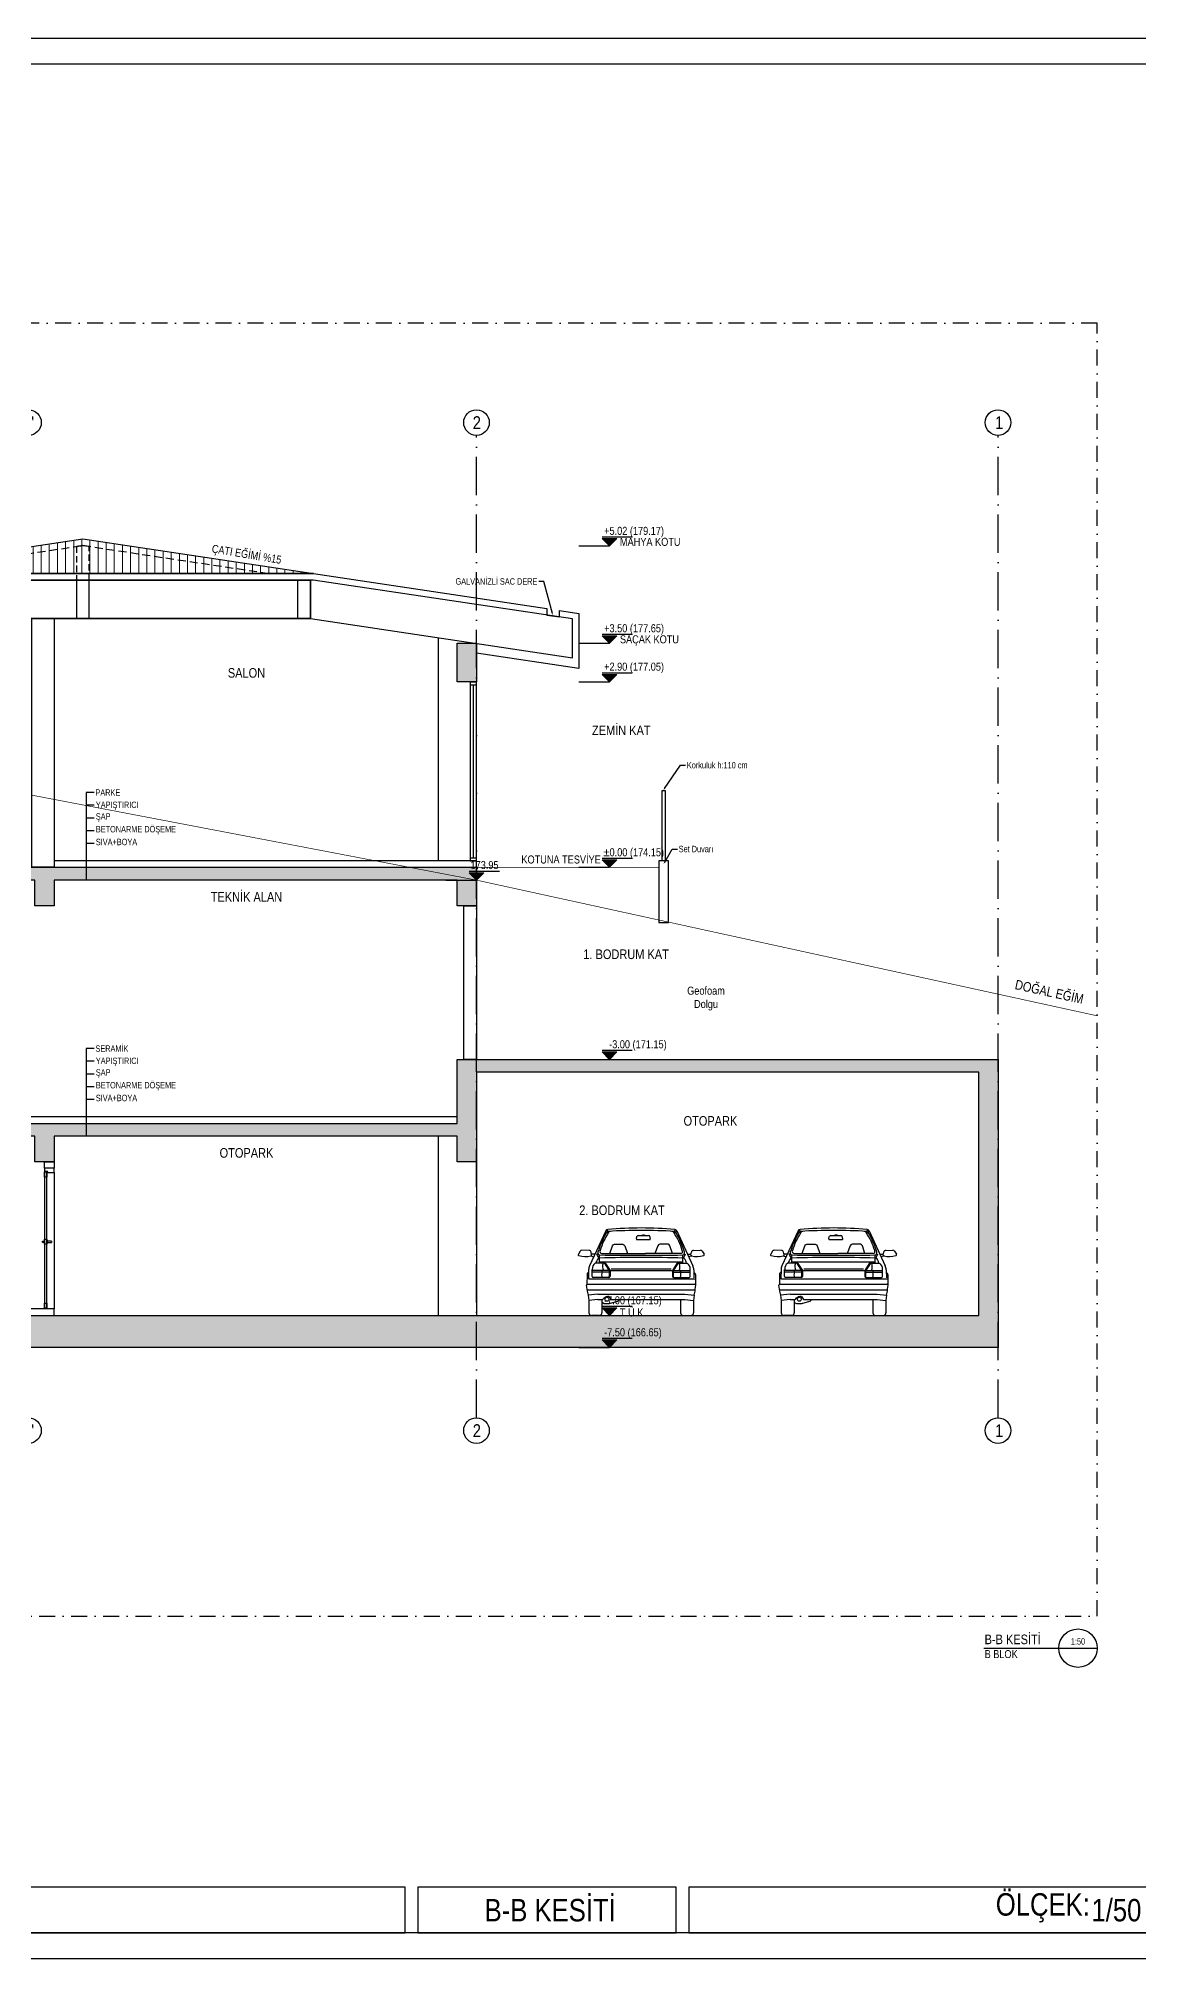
# Model space of a CAD drawing. Header units: millimetres. Extents: x 82776 to 137242, y 11666 to 27998.
# Drawn here: x 114042 to 115761, y 20553 to 23554 of the extents above; entities that cross this region are included whole.
import ezdxf
from ezdxf import colors
from ezdxf.entities.mleader import LeaderData, LeaderLine
from ezdxf.enums import TextEntityAlignment as Align
from ezdxf.math import Vec2, Vec3

# ---------------------------------------------------------------- set-up
doc = ezdxf.new("R2010")
doc.units = ezdxf.units.MM
for name, pattern in [('( Hidden )', [0.375, 0.25, -0.125]), ('ACAD_ISO10W100', [18, 12, -3, 0, -3]), ('DASHDOT', [1, 0.5, -0.25, 0, -0.25]), ('DASHED', [15, 10, -5])]:
    doc.linetypes.add(name, pattern=pattern)
for name, color, linetype in [('0_IFC_Concrete Trace', 253, '( Hidden )'), ('0_IFC_Elevation_3', 21, 'Continuous'), ('0_IFC_Elevation_4', 11, 'Continuous'), ('0_IFC_Elevation_5', 252, 'Continuous'), ('0_IFC_Grid', 14, 'ACAD_ISO10W100'), ('0_IFC_Grid_Text_100', 14, 'Continuous'), ('0_IFC_Hatch', 250, 'Continuous'), ('0_IFC_Hatch_Structure', 251, 'Continuous'), ('0_IFC_Legend_Text', 7, 'Continuous'), ('0_IFC_Legend_Viewport', 7, 'Continuous'), ('0_IFC_Notation_Level_50', 160, 'Continuous'), ('0_IFC_Notation_Section_50', 10, 'Continuous'), ('0_IFC_Room_Text(No)_50', 12, 'Continuous'), ('0_IFC_Steelsection', 20, 'Continuous'), ('0_IFC_Text_Explanation_100', 231, 'Continuous'), ('0_IFC_Text_Explanation_50', 231, 'Continuous'), ('1_IFC_Concrete_Section', 50, 'Continuous'), ('1_IFC_Door', 83, 'Continuous'), ('2_IFC_Handrail', 181, 'Continuous'), ('2_IFC_Wall', 130, 'Continuous'), ('3_IFC_Window', 136, 'Continuous'), ('4_IFC_Adhesive', 135, 'Continuous'), ('4_IFC_Floor_Cladding', 143, 'Continuous'), ('4_IFC_Kaplama', 55, 'Continuous'), ('6_IFC_Car', 253, 'Continuous'), ('7_IFC_Landscape', 45, 'Continuous')]:
    doc.layers.add(name, color=color, linetype=linetype)
doc.styles.add('IFC_TEXT', font='ARIALN.TTF')
doc.styles.add('MARITZA_A1-A2-A3  BLOK_231117$0$IFC_TEXT', font='ARIALN.TTF')

# ---------------------------------------------------------------- blocks, each defined once
blk = doc.blocks.new('*U120')
at = {"layer": '0_IFC_Text_Explanation_100'}
blk.add_lwpolyline([(-177.2, 0), (0, 0)], dxfattribs=at)
blk.add_circle((-30, 0), 30, dxfattribs=at)
at = {"layer": '0_IFC_Text_Explanation_100', "style": 'IFC_TEXT'}
for tag, p, height in [('TITLE', (-176, 6.2), 15), ('SHEET_NO', (-176, -15.5), 12.5)]:
    blk.add_attdef(tag, p, '', height=height, dxfattribs=at)
for tag, p in [('SCALE', (-30, 10.6)), ('DRAWING_NO', (-30, -11.3))]:
    blk.add_attdef(tag, text='', height=10, dxfattribs=at).set_placement(p, align=Align.MIDDLE)
blk = doc.blocks.new('*U365')
blk.add_wipeout([(-50, 0), (-50, -10), (230, -10), (230, 0)]).dxf.layer = '3_IFC_Window'
at = {"layer": '3_IFC_Window'}
blk.add_lwpolyline([(-50, 0), (-50, -10), (230, -10), (230, 0)], close=True, dxfattribs=at)
for points in [[(-45, 0), (-45, -10)], [(225, 0), (225, -10)], [(230, 0), (230, -10)], [(225, -5), (-45, -5)]]:
    blk.add_lwpolyline(points, dxfattribs=at)
blk = doc.blocks.new('A$C10C9470F')
at = {"layer": '6_IFC_Car'}
for p, q in [((430, 1322), (178, 775)), ((911, 1194), (918, 1233)), ((938, 1249), (1100, 1249)), ((1127, 1194), (1120, 1233)), ((1540, 1322), (1791, 775)), ((31, 1004), (3, 954)), ((170, 1015), (57, 1016)), ((195, 928), (241, 916)), ((210, 943), (201, 988)), ((261, 956), (207, 957)), ((333, 817), (333, 944)), ((365, 966), (489, 966)), ((489, 966), (918, 966)), ((921, 1183), (1117, 1183)), ((1480, 966), (1051, 966)), ((1604, 966), (1480, 966)), ((1636, 817), (1636, 944)), ((1708, 956), (1762, 957)), ((1774, 928), (1728, 916)), ((1759, 943), (1768, 988)), ((1799, 1015), (1912, 1016)), ((1938, 1004), (1966, 954)), ((138, 639), (137, 484)), ((162, 674), (147, 661)), ((163, 712), (160, 582)), ((220, 608), (220, 716)), ((482, 701), (220, 701)), ((484, 677), (220, 677)), ((402, 814), (263, 814)), ((414, 817), (267, 817)), ((333, 835), (1636, 835)), ((416, 806), (484, 698)), ((428, 809), (497, 701)), ((484, 698), (484, 605)), ((497, 701), (1473, 701)), ((497, 701), (497, 608)), ((517, 725), (1452, 725)), ((1541, 809), (1473, 701)), ((1473, 701), (1473, 608)), ((1554, 806), (1485, 698)), ((1485, 698), (1485, 605)), ((1485, 677), (1749, 677)), ((1487, 701), (1749, 701)), ((1555, 817), (1702, 817)), ((1567, 814), (1707, 814)), ((1749, 608), (1749, 716)), ((1806, 712), (1809, 582)), ((1807, 674), (1822, 661)), ((1831, 639), (1832, 484)), ((140, 410), (131, 470)), ((169, 570), (138, 566)), ((140, 397), (140, 410)), ((140, 397), (1829, 397)), ((147, 488), (1822, 488)), ((304, 333), (156, 314)), ((156, 314), (167, 231)), ((169, 570), (1800, 570)), ((480, 592), (236, 592)), ((304, 333), (1665, 333)), ((1489, 592), (1733, 592)), ((1665, 333), (1813, 314)), ((1800, 570), (1831, 566)), ((1813, 314), (1803, 231)), ((1829, 410), (1838, 470)), ((1829, 397), (1829, 410)), ((304, 249), (167, 231)), ((167, 231), (167, 40)), ((304, 249), (386, 249)), ((371, 249), (371, 40)), ((515, 249), (1665, 249)), ((1598, 249), (1598, 40)), ((1665, 249), (1803, 231)), ((1803, 231), (1803, 40)), ((330, 0), (207, 0)), ((1639, 0), (1762, 0))]:
    blk.add_line(p, q, dxfattribs=at)
for points in [[(445, 1297), (440, 1306), (433, 1326)], [(469, 1311), (462, 1321), (451, 1338)], [(997, 1249), (1002, 1257), (1038, 1257), (1041, 1249)], [(1500, 1311), (1507, 1321), (1518, 1338)], [(1524, 1297), (1529, 1306), (1536, 1326)], [(326, 895), (302, 936), (291, 959)], [(1643, 895), (1667, 936), (1678, 959)], [(408, 180), (381, 193), (373, 198)]]:
    blk.add_lwpolyline(points, dxfattribs=at)
for points in [[(496, 966), (535, 1087, -0.325969), (566, 1110), (696, 1110, -0.316639), (727, 1088), (770, 966)], [(1473, 966), (1434, 1087, 0.325969), (1403, 1110), (1273, 1110, 0.316639), (1243, 1088), (1199, 966)], [(386, 249), (392, 260, -0.238656), (455, 297), (471, 298), (490, 287), (515, 249)], [(646, 249), (628, 231, -0.127468), (593, 211), (501, 185, -0.050425), (485, 182), (458, 180), (412, 180), (408, 180)]]:
    blk.add_lwpolyline(points, format="xyb", dxfattribs=at)
blk.add_circle((449, 252), 30.8, dxfattribs=at)
for centre, radius, start, end in [((1479, 654), 1217, 148.381, 164.221), ((1276, 748), 970, 145.8468, 164.2184), ((463, 1299), 40.5, 92.764, 145.9665), ((471, 1278), 32.4, 91.5924, 154.9122), ((985, -4068), 5433, 84.472, 95.528), ((985, -7931), 9257, 86.8152, 93.1848), ((502, 1279), 32.4, 89.6906, 155.0326), ((938, 1229), 20, 90, 169.375), ((1100, 1229), 20, 10.625, 90), ((1467, 1279), 32.4, 24.9674, 90.3094), ((693, 748), 970, 15.7816, 34.1532), ((1498, 1278), 32.4, 25.0878, 88.4076), ((1506, 1299), 40.5, 34.0335, 87.236), ((491, 654), 1217, 15.779, 31.619), ((12, 946), 12.2, 141.1758, 267.8224), ((117, 1327), 407, 254.9485, 281.3544), ((57, 984), 32.4, 89.33, 141.1758), ((169, 982), 32.4, 10.6387, 89.33), ((198, 940), 12.2, 267.8224, 10.6387), ((338, 976), 32.4, 164.221, 269.8075), ((985, -21462), 22366, 88.3204, 91.6796), ((985, 97154), 96213, 269.61501, 270.38499), ((371, 998), 32.4, 153.257, 259.5465), ((921, 1193), 10, 169.375, 270), ((985, 3795), 2830, 268.66, 271.34), ((1117, 1193), 10, 270, 10.625), ((1598, 998), 32.4, 280.4535, 26.743), ((1631, 976), 32.4, 270.1925, 15.779), ((1771, 940), 12.2, 169.3613, 272.1776), ((1800, 982), 32.4, 90.67, 169.3613), ((1852, 1327), 407, 258.6456, 285.0515), ((1912, 984), 32.4, 38.8242, 90.67), ((1957, 946), 12.2, 272.1776, 38.8242), ((162, 642), 24.3, 127.9929, 186.0391), ((325, 708), 162, 155.301, 178.482), ((337, 723), 117, 126.6685, 183.5256), ((236, 608), 16.2, 180, 270), ((402, 800), 125, 136.7661, 172.3845), ((329, 870), 24.3, 90.8058, 139.5275), ((475, 636), 110, 158.7365, 203.8029), ((382, 687), 14.3, 105.8305, 228.2946), ((516, 762), 137, 157.5871, 206.2266), ((402, 798), 16.2, 32.351, 90), ((414, 800), 16.2, 32.351, 90), ((468, 605), 16.2, 304.8199, 0), ((480, 608), 16.2, 270, 0), ((1489, 608), 16.2, 180, 270), ((1501, 605), 16.2, 180, 235.1801), ((1555, 800), 16.2, 90, 147.649), ((1567, 798), 16.2, 90, 147.649), ((1453, 762), 137, 333.7734, 22.4129), ((1587, 687), 14.3, 311.7054, 74.1695), ((1494, 636), 110, 336.1971, 21.2635), ((1640, 870), 24.3, 40.4725, 89.1942), ((1567, 800), 125, 7.6155, 43.2339), ((1632, 723), 117, 356.4744, 53.3315), ((1733, 608), 16.2, 270, 0), ((1644, 708), 162, 1.518, 24.699), ((1807, 642), 24.3, 353.9609, 52.0071), ((147, 472), 16.2, 90, 186.7112), ((320, 399), 180, 180.5641, 207.9359), ((1649, 399), 180, 332.0641, 359.4359), ((1822, 472), 16.2, 353.2888, 90), ((207, 40), 40.5, 180, 270), ((330, 40), 40.5, 270, 0), ((1639, 40), 40.5, 180, 270), ((1762, 40), 40.5, 270, 0)]:
    blk.add_arc(centre, radius, start, end, dxfattribs=at)
blk = doc.blocks.new('P_FITIL2')
at = {"layer": '4_IFC_Adhesive'}
blk.add_line((0.5, 0), (-0.5, 0), dxfattribs=at)
blk.add_lwpolyline([(-0.6, -0.1), (-0.1, -0.1), (-0.1, -0.3), (-0.1, -0.3), (-0.1, -0.5), (-0.1, -0.5), (-0.1, -0.7), (0.1, -0.7), (0.1, -0.5), (0.1, -0.5), (0.1, -0.3), (0.1, -0.3), (0.1, -0.1), (0.6, -0.1)], dxfattribs=at)
for radius, start, end in [(0.61, 10.3889, 169.6111), (0.51, 24.3157, 155.6843)]:
    blk.add_arc((0, -0.2), radius, start, end, dxfattribs=at)
blk = doc.blocks.new('*U2314')
at = {"layer": '0_IFC_Elevation_5'}
for p, q in [((-10.2, -6.6), (-10.2, -220, 0)), ((-6, -114, 0), (0.5, -114, 0)), ((0.5, -116, 0), (-6, -116, 0)), ((1, -112.5, 0), (0.5, -112.5, 0)), ((0.5, -112.5, 0), (0.5, -117.5, 0)), ((0.5, -117.5, 0), (1, -117.5, 0)), ((4.8, -112.5, 0), (5.3, -112.5, 0)), ((5.3, -117.5, 0), (4.8, -117.5, 0)), ((5.3, -112.5, 0), (5.3, -117.5, 0)), ((8, -114, 0), (5.3, -114, 0)), ((5.3, -116, 0), (8, -116, 0)), ((8, -116, 0), (8, -114, 0))]:
    blk.add_line(p, q, dxfattribs=at)
at = {"layer": '0_IFC_Elevation_5', "elevation": 0}
for points in [[(4.8, -5.2), (4.8, -220)], [(-6, -114), (-6, -116)]]:
    blk.add_lwpolyline(points, dxfattribs=at)
at = {"layer": '1_IFC_Door'}
for p, q in [((1.2, -219, 0), (1.2, -5.7, 0)), ((1.2, -5.9, 0), (4.6, -5.9, 0)), ((4.6, -5.7, 0), (4.6, -219, 0)), ((1.2, -218.8, 0), (4.6, -218.8, 0))]:
    blk.add_line(p, q, dxfattribs=at)
for points in [[(4.8, -5), (-0.5, -5), (-0.5, -5.4), (0.5, -5.4), (0.5, -5.9), (-0.1, -5.9), (-0.1, -6.2), (0.5, -6.2), (0.5, -6.6), (-10.2, -6.6), (-10.2, 0), (4.8, 0)], [(1.2, -5.9), (1.2, -13.9), (4.6, -13.9), (4.6, -5.9)], [(1.2, -111), (1.2, -119), (4.6, -119), (4.6, -111)], [(1.2, -210.8), (1.2, -218.8), (4.6, -218.8), (4.6, -210.8)]]:
    blk.add_lwpolyline(points, close=True, dxfattribs=at)
at = {"layer": '1_IFC_Door', "elevation": 0}
blk.add_lwpolyline([(4.8, -5), (-0.5, -5), (-0.5, -5.4), (4.6, -5.4, 0.414214), (4.8, -5.2), (4.8, -5), (4.8, -5)], format="xyb", dxfattribs=at)
at = {"layer": '1_IFC_Door'}
blk.add_lwpolyline([(4.8, -5.9), (4.8, -218.8, -0.414214), (4.6, -219), (1.2, -219, -0.414214), (1, -218.8), (1, -218.6), (1, -6.1), (1, -5.9, -0.414214), (1.2, -5.7), (4.6, -5.7, -0.414214)], format="xyb", close=True, dxfattribs=at)
at = {"rotation": 270}
blk.add_blockref('P_FITIL2', (0.6, -6, 0), dxfattribs=at)
blk = doc.blocks.new('B_A-A KST_ALTLIK')
at = {"layer": '0_IFC_Hatch', "lineweight": 0, "transparency": 33554687}
h = blk.add_hatch(dxfattribs=at)
h.set_pattern_fill('LINE', color=256, scale=4, angle=90)
h.paths.add_polyline_path([(-615, 1263), (-975.6, 1208.9), (-254.4, 1208.9)])
at = {"layer": '0_IFC_Concrete Trace', "linetype": '( Hidden )', "ltscale": 50}
blk.add_lwpolyline([(-321.8, 1208.9), (-615, 1252.9), (-908.2, 1208.9)], dxfattribs=at)
at = {"layer": '0_IFC_Elevation_3'}
blk.add_lwpolyline([(-615, 1263), (-975.6, 1208.9), (-254.4, 1208.9), (-615, 1263)], dxfattribs=at)
at = {"layer": '0_IFC_Elevation_4'}
blk.add_lwpolyline([(-255.2, 1198.9), (150, 1138.2), (150, 1077.5), (-259.6, 1138.9), (-970.4, 1138.9), (-1380, 1077.5), (-1380, 1138.2), (-974.8, 1198.9)], close=True, dxfattribs=at)
at = {"layer": '0_IFC_Elevation_5'}
for points in [[(-1170, 1109), (-1170, 760)], [(-1170, 330), (-1170, 50)], [(-1230, 290), (-1230, 50)]]:
    blk.add_lwpolyline(points, dxfattribs=at)
at = {"layer": '0_IFC_Steelsection', "linetype": '( Hidden )', "ltscale": 40}
blk.add_lwpolyline([(-625, 1198.9), (-625, 1251.4), (-615, 1252.9), (-605, 1251.4), (-605, 1198.9)], dxfattribs=at)
at = {"layer": '0_IFC_Steelsection'}
for points in [[(-255.2, 1198.9), (-970.4, 1198.9), (-970.4, 1138.9), (-255.2, 1138.9)], [(-950.4, 1138.9), (-970.4, 1138.9), (-970.4, 1198.9), (-950.4, 1198.9)]]:
    blk.add_lwpolyline(points, close=True, dxfattribs=at)
blk.add_lwpolyline([(-605, 1198.9), (-605, 1138.9), (-625, 1138.9), (-625, 1198.9)], dxfattribs=at)
at = {"layer": '2_IFC_Wall'}
for points in [[(-570, 750), (-535, 750), (-535, 1138.9), (-570, 1138.9)], [(-1230, 450), (-1210, 450), (-1210, 690), (-1230, 690)], [(-570, 280), (-555, 280), (-555, 290), (-570, 290)]]:
    blk.add_lwpolyline(points, close=True, dxfattribs=at)
at = {"layer": '4_IFC_Floor_Cladding'}
for points in [[(-1200, 360), (-345, 360)], [(-570, 50), (-570, 60), (-165, 60)]]:
    blk.add_lwpolyline(points, dxfattribs=at)
at = {"layer": '4_IFC_Kaplama', "transparency": 33554687}
blk.add_lwpolyline([(0, 1084.8), (160, 1060.8), (160, 1146.8), (130, 1151.3), (130, 1141.2), (110, 1144.2), (110, 1154.3), (-254.4, 1208.9), (-975.6, 1208.9), (-1340, 1154.3), (-1340, 1144.2), (-1360, 1141.2), (-1360, 1151.3), (-1390, 1146.8), (-1390, 1060.8), (-1230, 1084.8)], dxfattribs=at)
at = {"layer": '7_IFC_Landscape', "const_width": 1}
blk.add_lwpolyline([(-1230, 450), (-2045, 450)], dxfattribs=at)
at = {"xscale": -1.000000000000009, "rotation": 270}
blk.add_blockref('*U365', (-1220, 810), dxfattribs=at)
at = {"rotation": 0.0015381042142978}
blk.add_blockref('*U2314', (-559.8, 280), dxfattribs=at)
at = {"transparency": 33554687, "xscale": -0.1, "yscale": 0.1, "zscale": 0.1}
for p in [(-1689.6, 50), (-1389, 50)]:
    blk.add_blockref('A$C10C9470F', p, dxfattribs=at)
at = {"layer": '0_IFC_Hatch_Structure'}
h = blk.add_hatch(dxfattribs=at)
h.set_pattern_fill('ANSI33', color=256, angle=180)
h.paths.add_polyline_path([(-30, 750), (-30, 50), (-2015, 50), (-2015, 430), (-1230, 430), (-1230, 290), (-1200, 290), (-1200, 330), (-570, 330), (-570, 290), (-540, 290), (-540, 330), (-338, 330), (-338, 350), (-1200, 350), (-1200, 450), (-1230, 450), (-1230, 450), (-2045, 450), (-2045, 0), (0, 0), (0, 750)])
h.paths.add_polyline_path([(-352, 730), (-352, 750), (-1230, 750), (-1230, 690), (-1200, 690), (-1200, 730), (-570, 730), (-570, 690), (-540, 690), (-540, 730)])
h.paths.add_polyline_path([(-1230, 1040), (-1200, 1040), (-1200, 1100), (-1230, 1100)])
h.paths.add_polyline_path([(-30, 1040), (0, 1040), (0, 1100), (-30, 1100)])
at = {"layer": '1_IFC_Concrete_Section'}
for points in [[(-1230, 1040), (-1200, 1040), (-1200, 1100), (-1230, 1100)], [(-30, 750), (-30, 50), (-2015, 50), (-2015, 430), (-1230, 430), (-1230, 290), (-1200, 290), (-1200, 330), (-570, 330), (-570, 290), (-540, 290), (-540, 330), (-338, 330), (-338, 350), (-1200, 350), (-1200, 450), (-1230, 450), (-1230, 450), (-2045, 450), (-2045, 0), (0, 0), (0, 750)], [(-352, 730), (-352, 750), (-1230, 750), (-1230, 690), (-1200, 690), (-1200, 730), (-570, 730), (-570, 690), (-540, 690), (-540, 730)]]:
    blk.add_lwpolyline(points, close=True, dxfattribs=at)
at = {"layer": '4_IFC_Floor_Cladding'}
blk.add_lwpolyline([(-1230, 750), (-1230, 760), (-570, 760)], dxfattribs=at)
blk = doc.blocks.new('0_IFC_ROOM_SEC_50')
at = {"layer": '0_IFC_Room_Text(No)_50', "style": 'IFC_TEXT'}
for tag, height, p in [('ROOM_NAME', 15, (10.2, -26.2)), ('ROOM_NUMBER', 10, (10.2, -7.2))]:
    blk.add_attdef(tag, text='', height=height, dxfattribs=at).set_placement(p, align=Align.MIDDLE_CENTER)
blk = doc.blocks.new('SERAMIK KATMANLASMA')
at = {"layer": '0_IFC_Text_Explanation_50'}
for points in [[(12.5, 0), (0, 0), (0, -136.8)], [(12.5, -19.9), (0, -19.9)], [(12.5, -39.9), (0, -39.9)], [(12.5, -59.8), (0, -59.8)], [(12.5, -79.8), (0, -79.8)]]:
    blk.add_lwpolyline(points, dxfattribs=at)
at = {"layer": '0_IFC_Text_Explanation_50', "char_height": 10, "attachment_point": 1, "rotation": 360, "style": 'MARITZA_A1-A2-A3  BLOK_231117$0$IFC_TEXT'}
for s, width, gutter_width, insert in [('SERAMİK', 243.705, 31.2, (14.6, 5)), ('YAPIŞTIRICI ', 224.862, 62.5, (15.2, -14.1)), ('ŞAP', 224.862, 62.5, (15.2, -32.3)), ('BETONARME DÖŞEME ', 224.862, 62.5, (15.2, -52.2)), ('SIVA+BOYA', 224.862, 62.5, (15.2, -72.2))]:
    blk.add_mtext_dynamic_manual_height_columns(s, width=width, gutter_width=gutter_width, heights=[0], dxfattribs=dict(at, insert=insert))
blk = doc.blocks.new('PARKE KATMANLASMA')
at = {"layer": '0_IFC_Text_Explanation_50'}
for points in [[(12.5, 0), (0, 0), (0, -136.8)], [(12.5, -19.9), (0, -19.9)], [(12.5, -39.9), (0, -39.9)], [(12.5, -59.8), (0, -59.8)], [(12.5, -79.8), (0, -79.8)]]:
    blk.add_lwpolyline(points, dxfattribs=at)
at = {"layer": '0_IFC_Text_Explanation_50', "char_height": 10, "attachment_point": 1, "style": 'MARITZA_A1-A2-A3  BLOK_231117$0$IFC_TEXT'}
for s, width, gutter_width, insert in [('PARKE', 243.705, 31.2, (14.6, 5)), ('YAPIŞTIRICI ', 224.862, 62.5, (15.2, -14.1)), ('ŞAP ', 224.862, 62.5, (15.2, -32.3)), ('BETONARME DÖŞEME ', 224.862, 62.5, (15.2, -52.2)), ('SIVA+BOYA', 224.862, 62.5, (15.2, -72.2))]:
    blk.add_mtext_dynamic_manual_height_columns(s, width=width, gutter_width=gutter_width, heights=[0], dxfattribs=dict(at, insert=insert))
blk = doc.blocks.new('0_IFC_AXIS_TEXT_100')
at = {"layer": '0_IFC_Grid_Text_100'}
blk.add_circle((0, 1000), 1000, dxfattribs=at)
at = {"layer": '0_IFC_Grid_Text_100', "style": 'IFC_TEXT'}
blk.add_attdef('AXIS_NO', text='', height=1000, dxfattribs=at).set_placement((0, 993), align=Align.MIDDLE_CENTER)
blk = doc.blocks.new('B_A-A KST_AKS')
at = {"layer": '0_IFC_Grid', "ltscale": 5}
for points in [[(415, -1663.94703), (415, -128.94703)], [(1230, -1663.94703), (1230, -128.94703)]]:
    blk.add_lwpolyline(points, dxfattribs=at)
ref = blk.add_blockref('0_IFC_AXIS_TEXT_100', (-285, -128.94703), dxfattribs=dict(xscale=0.02, yscale=0.02, zscale=0.02))
ref.add_attrib('AXIS_NO', "3'", dxfattribs={"layer": '0_IFC_Grid_Text_100', "height": 20, "rotation": 360, "style": 'IFC_TEXT'}).set_placement((-284.78172, -109.09271), align=Align.MIDDLE_CENTER)
ref = blk.add_blockref('0_IFC_AXIS_TEXT_100', (415, -128.94703), dxfattribs=dict(xscale=0.02, yscale=0.02, zscale=0.02))
ref.add_attrib('AXIS_NO', '2', dxfattribs={"layer": '0_IFC_Grid_Text_100', "height": 20, "rotation": 360, "style": 'IFC_TEXT'}).set_placement((415.57299, -109.09271), align=Align.MIDDLE_CENTER)
ref = blk.add_blockref('0_IFC_AXIS_TEXT_100', (1230, -128.94703), dxfattribs=dict(xscale=0.02, yscale=0.02, zscale=0.02))
ref.add_attrib('AXIS_NO', '1', dxfattribs={"layer": '0_IFC_Grid_Text_100', "height": 20, "rotation": 360, "style": 'IFC_TEXT'}).set_placement((1231.78718, -109.09271), align=Align.MIDDLE_CENTER)
ref = blk.add_blockref('0_IFC_AXIS_TEXT_100', (-285, -1703.94703, 425.7431), dxfattribs=dict(xscale=0.02, yscale=0.02, zscale=0.02))
ref.add_attrib('AXIS_NO', "3'", dxfattribs={"layer": '0_IFC_Grid_Text_100', "height": 20, "rotation": 360, "style": 'IFC_TEXT'}).set_placement((-284.78172, -1684.09271, 425.7431), align=Align.MIDDLE_CENTER)
ref = blk.add_blockref('0_IFC_AXIS_TEXT_100', (415, -1703.94703, 425.7431), dxfattribs=dict(xscale=0.02, yscale=0.02, zscale=0.02))
ref.add_attrib('AXIS_NO', '2', dxfattribs={"layer": '0_IFC_Grid_Text_100', "height": 20, "rotation": 360, "style": 'IFC_TEXT'}).set_placement((415.57299, -1684.09271, 425.7431), align=Align.MIDDLE_CENTER)
ref = blk.add_blockref('0_IFC_AXIS_TEXT_100', (1230, -1703.94703, 425.7431), dxfattribs=dict(xscale=0.02, yscale=0.02, zscale=0.02))
ref.add_attrib('AXIS_NO', '1', dxfattribs={"layer": '0_IFC_Grid_Text_100', "height": 20, "rotation": 360, "style": 'IFC_TEXT'}).set_placement((1231.78718, -1684.09271, 425.7431), align=Align.MIDDLE_CENTER)
blk = doc.blocks.new('0_IFC_NOT_RUDELEVEL_50_N')
at = {"layer": '0_IFC_Notation_Level_50'}
h = blk.add_hatch(color=256, dxfattribs=at)
h.dxf.hatch_style = 1
h.paths.add_polyline_path([(-201.6, 201.6), (201.6, 201.6), (0, 0)])
for p, q in [((-834.4, 0), (0, 0)), ((-201.6, 246.4), (627.2, 246.4))]:
    blk.add_line(p, q, dxfattribs=at)
blk.add_lwpolyline([(-201.6, 201.6), (201.6, 201.6), (0, 0), (-201.6, 201.6)], dxfattribs=at)
at = {"layer": '0_IFC_Notation_Level_50', "style": 'IFC_TEXT'}
blk.add_attdef('LEVEL', (-201.6, 302.4), '', height=280, dxfattribs=at)
blk = doc.blocks.new('B_B-B KST_DE')
at = {"layer": '0_IFC_Elevation_4', "linetype": 'DASHED', "const_width": 1}
blk.add_lwpolyline([(-2721.5, 1160.7), (-2045, 965), (-815, 730), (-515, 664.4)], dxfattribs=at)
ref = blk.add_blockref('0_IFC_NOT_RUDELEVEL_50_N', (-815, 730, -425.7), dxfattribs=dict(xscale=0.0571428571427681, yscale=0.0571428571427681, zscale=0.0571428571427681))
ref.add_attrib('LEVEL', '173.95', (-824.3, 747.3, -425.7), dxfattribs={"layer": '0_IFC_Notation_Level_50', "height": 12.5, "style": 'IFC_TEXT'})
at = {"layer": '0_IFC_Elevation_4', "linetype": 'DASHED', "ltscale": 3, "insert": (28.6, 574.6, -425.7), "char_height": 15, "attachment_point": 1, "rotation": 347.5826, "style": 'IFC_TEXT'}
blk.add_mtext_dynamic_manual_height_columns('\\pxt4;DOĞAL EĞİM', width=252.297, gutter_width=125, heights=[0], dxfattribs=at)
blk = doc.blocks.new('*U2487')
ref = blk.add_blockref('0_IFC_NOT_RUDELEVEL_50_N', (0, 1402.2), dxfattribs=dict(xscale=0.057142857142768, yscale=0.057142857142768, zscale=0.057142857142768))
ref.add_attrib('LEVEL', '+5.02 (179.17)', (-8.2, 1419.5), dxfattribs={"layer": '0_IFC_Notation_Level_50', "height": 12.5, "style": 'IFC_TEXT'})
ref = blk.add_blockref('0_IFC_NOT_RUDELEVEL_50_N', (0, 1250), dxfattribs=dict(xscale=0.057142857142768, yscale=0.057142857142768, zscale=0.057142857142768))
ref.add_attrib('LEVEL', '+3.50 (177.65)', (-8.2, 1267.3), dxfattribs={"layer": '0_IFC_Notation_Level_50', "height": 12.5, "style": 'IFC_TEXT'})
ref = blk.add_blockref('0_IFC_NOT_RUDELEVEL_50_N', (0, 1190), dxfattribs=dict(xscale=0.057142857142768, yscale=0.057142857142768, zscale=0.057142857142768))
ref.add_attrib('LEVEL', '+2.90 (177.05)', (-8.2, 1207.3), dxfattribs={"layer": '0_IFC_Notation_Level_50', "height": 12.5, "style": 'IFC_TEXT'})
ref = blk.add_blockref('0_IFC_NOT_RUDELEVEL_50_N', (0, 900), dxfattribs=dict(xscale=0.057142857142768, yscale=0.057142857142768, zscale=0.057142857142768))
ref.add_attrib('LEVEL', '%%P0.00 (174.15)', (-9.3, 917.3), dxfattribs={"layer": '0_IFC_Notation_Level_50', "height": 12.5, "style": 'IFC_TEXT'})
ref = blk.add_blockref('0_IFC_NOT_RUDELEVEL_50_N', (0, 500), dxfattribs=dict(xscale=0.057142857142768, yscale=0.057142857142768, zscale=0.057142857142768))
ref.add_attrib('LEVEL', '-4.00 (170.15)', (-8.2, 517.3), dxfattribs={"layer": '0_IFC_Notation_Level_50', "height": 12.5, "style": 'IFC_TEXT'})
ref = blk.add_blockref('0_IFC_NOT_RUDELEVEL_50_N', (0, 200), dxfattribs=dict(xscale=0.057142857142768, yscale=0.057142857142768, zscale=0.057142857142768))
ref.add_attrib('LEVEL', '-7.00 (167.15)', (-8.2, 217.3), dxfattribs={"layer": '0_IFC_Notation_Level_50', "height": 12.5, "style": 'IFC_TEXT'})
ref = blk.add_blockref('0_IFC_NOT_RUDELEVEL_50_N', (0, 150), dxfattribs=dict(xscale=0.057142857142768, yscale=0.057142857142768, zscale=0.057142857142768))
ref.add_attrib('LEVEL', '-7.50 (166.65)', (-8.2, 167.3), dxfattribs={"layer": '0_IFC_Notation_Level_50', "height": 12.5, "style": 'IFC_TEXT'})
at = {"layer": '0_IFC_Notation_Level_50', "char_height": 12.5, "attachment_point": 1, "style": 'IFC_TEXT'}
for s, insert in [('MAHYA KOTU', (16.5, 1414.8)), ('SAÇAK KOTU', (16.5, 1262.5)), ('T.Ü.K.', (16.5, 210.7))]:
    blk.add_mtext_dynamic_manual_height_columns(s, width=128.311, gutter_width=12.5, heights=[0], dxfattribs=dict(at, insert=insert))
at = {"layer": '0_IFC_Text_Explanation_50', "char_height": 15, "attachment_point": 5, "style": 'IFC_TEXT'}
for s, insert in [('\\pxt4;ZEMİN KAT', (18.6, 1114.1)), ('\\pxi-3,l4,t4;1. BODRUM KAT', (18.6, 764.1)), ('\\pxi-0.46999,l1.46999,t1.46999,4;2. BODRUM KAT', (12.2, 364.1))]:
    blk.add_mtext_dynamic_manual_height_columns(s, width=215.825, gutter_width=125, heights=[0], dxfattribs=dict(at, insert=insert))
blk = doc.blocks.new('*U2318')
for points in [[(-3437.5, 0), (-1182.8, 0), (-1182.8, 71.5), (-3437.5, 71.5)], [(-1162.8, 0), (-759.4, 0), (-759.4, 71.5), (-1162.8, 71.5)], [(-739.4, 0), (0, 0), (0, 71.5), (-739.4, 71.5)]]:
    blk.add_lwpolyline(points, close=True)
at = {"layer": '0_IFC_Legend_Viewport', "transparency": 33554687}
blk.add_lwpolyline([(-3437.5, 2920), (0, 2920), (0, 0), (-3437.5, 0)], close=True, dxfattribs=at)
at = {"style": 'IFC_TEXT'}
for tag, p in [('PAFTA', (-2545.8, 17.9)), ('KOT', (-1159.1, 18)), ('OLCEK', (-110.4, 17.9))]:
    blk.add_attdef(tag, p, '', height=35, dxfattribs=at)
at = {"layer": '0_IFC_Legend_Text', "transparency": 33554687, "insert": (-259.9, 61.9), "char_height": 35, "attachment_point": 1, "style": 'IFC_TEXT'}
blk.add_mtext_dynamic_manual_height_columns('ÖLÇEK:', width=490.238, gutter_width=61.4, heights=[0], dxfattribs=at)
blk = doc.blocks.new('B_A-A KST_YAZI')
ref = blk.add_blockref('0_IFC_ROOM_SEC_50', (-1175, 1080))
ref.add_attrib('ROOM_NAME', 'SALON', dxfattribs={"layer": '0_IFC_Room_Text(No)_50', "height": 15, "style": 'IFC_TEXT'}).set_placement((-1174.4, 1053.8), align=Align.MIDDLE_CENTER)
for name, p in [('PARKE KATMANLASMA', (-1425, 866.8)), ('SERAMIK KATMANLASMA', (-1425, 466.8))]:
    blk.add_blockref(name, p)
ref = blk.add_blockref('0_IFC_ROOM_SEC_50', (-1175, 730))
ref.add_attrib('ROOM_NAME', 'TEKNİK ALAN', dxfattribs={"layer": '0_IFC_Room_Text(No)_50', "height": 15, "style": 'IFC_TEXT'}).set_placement((-1174.4, 703.8), align=Align.MIDDLE_CENTER)
ref = blk.add_blockref('0_IFC_ROOM_SEC_50', (-450, 380))
ref.add_attrib('ROOM_NAME', 'OTOPARK', dxfattribs={"layer": '0_IFC_Room_Text(No)_50', "height": 15, "style": 'IFC_TEXT'}).set_placement((-449.4, 353.8), align=Align.MIDDLE_CENTER)
ref = blk.add_blockref('0_IFC_ROOM_SEC_50', (-1175, 330))
ref.add_attrib('ROOM_NAME', 'OTOPARK', dxfattribs={"layer": '0_IFC_Room_Text(No)_50', "height": 15, "style": 'IFC_TEXT'}).set_placement((-1174.4, 303.8), align=Align.MIDDLE_CENTER)
at = {"layer": '0_IFC_Text_Explanation_50', "insert": (-1118.9, 1236.4), "char_height": 12.5, "attachment_point": 3, "rotation": 350.5296, "style": 'IFC_TEXT'}
blk.add_mtext_dynamic_manual_height_columns('ÇATI EĞİMİ %15', width=167.351, gutter_width=12.5, heights=[0], dxfattribs=at)
at = {"layer": '0_IFC_Text_Explanation_50'}
ml = blk.add_multileader_mtext('Standard', dxfattribs=at)
ml.set_content('GALVANİZLİ SAC DERE', color=256, style='IFC_TEXT')
ml.set_leader_properties()
ml.build(insert=Vec2(0, 0))
ctx = ml.context
ctx.base_point, ctx.char_height, ctx.plane_origin = Vec3(-848.5, 1196.6), 10, Vec3(-695, 1142.7)
ctx.text_align_type = 2
notes = []
notes.append((ctx, [(0, (1, 1, 0), (-709.8, 1196.6), (-1, 0), 8, [(0, [(-695, 1142.7)], 0, [])])]))
ctx.mtext.insert, ctx.mtext.rotation, ctx.mtext.alignment, ctx.mtext.flow_direction = Vec3(-719.8, 1201.7), 6.283185, 3, 5
for ctx, leaders in notes:
    for number, flags, end, landing, length, lines in leaders:
        leader = LeaderData()
        leader.index, (leader.has_last_leader_line, leader.has_dogleg_vector, leader.attachment_direction) = number, flags
        leader.last_leader_point, leader.dogleg_vector, leader.dogleg_length = Vec3(end), Vec3(landing), length
        for number, points, colour, breaks in lines:
            line = LeaderLine()
            line.index, line.vertices, line.color, line.breaks = number, Vec3.list(points), colors.encode_raw_color(colour), breaks
            leader.lines.append(line)
        ctx.leaders.append(leader)
blk = doc.blocks.new('B_A-A KST')
at = {"layer": '0_IFC_Notation_Section_50', "linetype": 'DASHDOT', "ltscale": 50}
blk.add_lwpolyline([(0, 0), (0, 2020), (-3256.5, 2020), (-3256.5, 0)], close=True, dxfattribs=at)
blk.add_blockref('*U120', (0, -50)).add_auto_attribs({'TITLE': 'B-B KESİTİ', 'SCALE': '1:50', 'SHEET_NO': 'B BLOK'})
at = {"layer": '0_IFC_Text_Explanation_50', "insert": (-568.3, 983.5), "char_height": 12.5, "attachment_point": 3, "style": 'IFC_TEXT'}
blk.add_mtext_dynamic_manual_height_columns('\\pxqc;Geofoam Dolgu', width=85.991, gutter_width=12.5, heights=[44], dxfattribs=at)
at = {"xscale": -1}
blk.add_blockref('B_A-A KST_ALTLIK', (-2200, 420), dxfattribs=at)
at = {"layer": '2_IFC_Handrail'}
blk.add_lwpolyline([(-680, 1180), (-680, 1290), (-675, 1290), (-675, 1180)], close=True, dxfattribs=at)
at = {"layer": '2_IFC_Wall'}
blk.add_lwpolyline([(-670, 1084), (-670, 1180), (-685, 1180), (-685, 1084)], close=True, dxfattribs=at)
at = {"layer": '7_IFC_Landscape', "const_width": 1}
blk.add_lwpolyline([(-970, 1170), (-685, 1170), (-685, 1087.7), (0, 938)], dxfattribs=at)
for name, p in [('B_A-A KST_AKS', (-1385, 1973.9, -425.7)), ('*U2487', (-762.3, 270)), ('B_B-B KST_DE', (-155, 420)), ('B_A-A KST_YAZI', (-155, 420))]:
    blk.add_blockref(name, p)
ref = blk.add_blockref('0_IFC_NOT_RUDELEVEL_50_N', (-762.3, 870), dxfattribs=dict(xscale=0.0571428571427681, yscale=0.0571428571427681, zscale=0.0571428571427681))
ref.add_attrib('LEVEL', '-3.00 (171.15)', (-762.7, 887.3), dxfattribs={"layer": '0_IFC_Notation_Level_50', "height": 12.5, "style": 'IFC_TEXT'})
at = {"layer": '0_IFC_Notation_Level_50', "insert": (-775.7, 1188.5), "char_height": 12.5, "attachment_point": 3, "style": 'IFC_TEXT'}
blk.add_mtext_dynamic_manual_height_columns('KOTUNA TESVİYE', width=128.311, gutter_width=12.5, heights=[0], dxfattribs=at)
at = {"layer": '0_IFC_Text_Explanation_50'}
ml = blk.add_multileader_mtext('Standard', dxfattribs=at)
ml.set_content('Korkuluk h:110 cm', color=256, style='IFC_TEXT')
ml.set_leader_properties()
ml.build(insert=Vec2(0, 0))
ctx = ml.context
ctx.base_point, ctx.char_height, ctx.plane_origin = Vec3(-643.2, 1329.6), 10, Vec3(-678.2, 1245)
notes = []
notes.append((ctx, [(0, (1, 1, 0), (-651.2, 1329.6), (1, 0), 8, [(0, [(-678.2, 1290)], 0, [])])]))
ctx.mtext.insert, ctx.mtext.rotation, ctx.mtext.flow_direction = Vec3(-641.2, 1334.6), 6.283185, 5
ml = blk.add_multileader_mtext('Standard', dxfattribs=at)
ml.set_content('Set Duvarı', color=256, style='IFC_TEXT')
ml.set_leader_properties()
ml.build(insert=Vec2(0, 0))
ctx = ml.context
ctx.base_point, ctx.char_height, ctx.plane_origin = Vec3(-656, 1198.6), 10, Vec3(-685.3, 1129.2)
notes.append((ctx, [(1, (1, 1, 0), (-664, 1198.6), (1, 0), 8, [(0, [(-677.8, 1174.7)], 0, [])])]))
ctx.mtext.insert, ctx.mtext.rotation, ctx.mtext.flow_direction = Vec3(-654, 1203.6), 6.283185, 5
for ctx, leaders in notes:
    for number, flags, end, landing, length, lines in leaders:
        leader = LeaderData()
        leader.index, (leader.has_last_leader_line, leader.has_dogleg_vector, leader.attachment_direction) = number, flags
        leader.last_leader_point, leader.dogleg_vector, leader.dogleg_length = Vec3(end), Vec3(landing), length
        for number, points, colour, breaks in lines:
            line = LeaderLine()
            line.index, line.vertices, line.color, line.breaks = number, Vec3.list(points), colors.encode_raw_color(colour), breaks
            leader.lines.append(line)
        ctx.leaders.append(leader)
blk.add_wipeout([(-851.3, 814.7), (-666.5, 814.5), (-665.2, 754.9), (-825.4, 754.3)])

msp = doc.modelspace()

# ---------------------------------------------------------------- linework, layer by layer
msp.add_lwpolyline([(82776.4, 23553.6), (82776.4, 20553.6), (135318.5, 20553.3), (135318.5, 23553.3)], close=True)

# ---------------------------------------------------------------- next in the draw order: block references
msp.add_blockref('B_A-A KST', (115696.2, 21088.4))

# ---------------------------------------------------------------- next in the draw order: block references
ref = msp.add_blockref('*U2318', (115797.6, 20593.6))
ref.add_attrib('KOT', '         B-B KESİTİ', (114638.6, 20611.5), dxfattribs={"height": 35, "style": 'IFC_TEXT'})
ref.add_attrib('OLCEK', '1/50', (115687.2, 20611.5), dxfattribs={"height": 35, "style": 'IFC_TEXT'})

doc.saveas('drawing.dxf')
